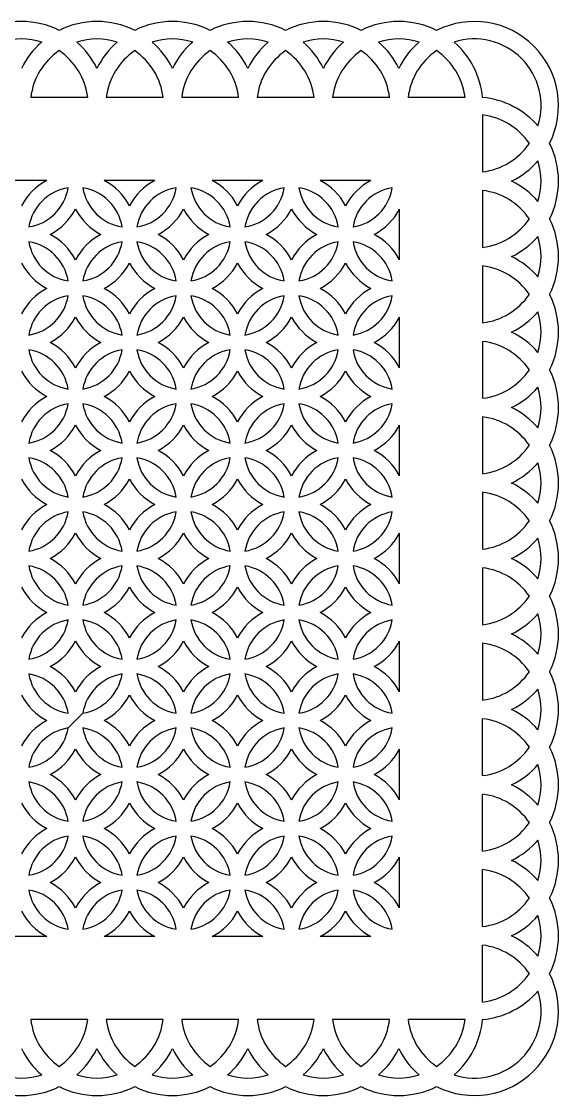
# Model space of a CAD drawing. Extents: x -350 to 190, y 155 to 395.
# Drawn here: x -12.7 to 48.7, y 269.9 to 392.8 of the extents above; entities that cross this region are included whole.
import ezdxf

# ---------------------------------------------------------------- set-up
doc = ezdxf.new("R2010")
doc.units = 0
doc.layers.get('0').update_dxf_attribs({"linetype": 'CONTINUOUS'})

msp = doc.modelspace()

# ---------------------------------------------------------------- linework, layer by layer
for p, q in [((-5.134347, 384.132136), (-11.651583, 384.132136)), ((3.502231, 384.132136), (-3.015006, 384.132136)), ((12.138808, 384.132136), (5.621572, 384.132136)), ((20.775386, 384.132136), (14.258149, 384.132136)), ((29.411963, 384.132136), (22.894726, 384.132136)), ((38.04854, 384.132136), (31.531304, 384.132136)), ((40.060994, 382.119682), (40.060994, 375.602446)), ((-9.813778, 374.631938), (-15.608729, 374.631938)), ((2.54967, 374.631938), (-3.245281, 374.631938)), ((14.913118, 374.631938), (9.118167, 374.631938)), ((27.276566, 374.631938), (21.481615, 374.631938)), ((40.060994, 373.483105), (40.060994, 366.965869)), ((30.560814, 365.552739), (30.560814, 371.34769)), ((40.060994, 364.846528), (40.060994, 358.329291)), ((30.560814, 353.189291), (30.560814, 358.984242)), ((40.060994, 356.20995), (40.060994, 349.692714)), ((30.560814, 340.825843), (30.560814, 346.620794)), ((40.060994, 347.573373), (40.060994, 341.056136)), ((40.060994, 338.936795), (40.060994, 332.419559)), ((30.560814, 328.462395), (30.560814, 334.257346)), ((40.060994, 330.300218), (40.060994, 323.782982)), ((30.560814, 316.098947), (30.560814, 321.893898)), ((40.060994, 321.663641), (40.060994, 315.146404)), ((-5.680669, 313.663559), (-7.37839, 311.965838)), ((40.060994, 306.509827), (40.060994, 313.027063)), ((30.560814, 303.735499), (30.560814, 309.53045)), ((40.060994, 297.873249), (40.060994, 304.390486)), ((30.560814, 291.372051), (30.560814, 297.167002)), ((40.060994, 289.236672), (40.060994, 295.753909)), ((-9.813778, 288.087802), (-15.608729, 288.087802)), ((2.54967, 288.087802), (-3.245281, 288.087802)), ((14.913118, 288.087802), (9.118167, 288.087802)), ((27.276566, 288.087802), (21.481615, 288.087802)), ((40.060994, 280.600095), (40.060994, 287.117331)), ((-5.134347, 278.587641), (-11.651583, 278.587641)), ((3.502231, 278.587641), (-3.015006, 278.587641)), ((12.138808, 278.587641), (5.621572, 278.587641)), ((20.775386, 278.587641), (14.258149, 278.587641)), ((29.411963, 278.587641), (22.894726, 278.587641)), ((38.04854, 278.587641), (31.531304, 278.587641))]:
    msp.add_line(p, q)
for centre, radius, start, end in [((-12.711254, 383.179353), 9.636577, 63.377233, 116.622767), ((-4.074676, 383.179353), 9.636577, 63.377233, 116.622767), ((4.561901, 383.179353), 9.636577, 63.377233, 116.622767), ((13.198479, 383.179353), 9.636577, 63.377233, 116.622767), ((21.835056, 383.179353), 9.636577, 63.377233, 116.622767), ((30.471633, 383.179353), 9.636577, 63.377233, 116.622767), ((39.108211, 383.179353), 9.636577, 333.377233, 116.622767), ((-12.711254, 383.179353), 7.636577, 72.327431, 107.672569), ((-4.074676, 383.179353), 9.636577, 130.96948, 153.666693), ((-12.711254, 383.179353), 9.636577, 26.333307, 49.03052), ((-4.074676, 383.179353), 7.636577, 72.327431, 107.672569), ((4.561901, 383.179353), 9.636577, 130.96948, 153.666693), ((4.561901, 383.179353), 7.636577, 72.327431, 107.672569), ((-4.074676, 383.179353), 9.636577, 26.333307, 49.03052), ((13.198479, 383.179353), 9.636577, 130.96948, 153.666693), ((4.561901, 383.179353), 9.636577, 26.333307, 49.03052), ((13.198479, 383.179353), 7.636577, 72.327431, 107.672569), ((21.835056, 383.179353), 9.636577, 130.96948, 153.666693), ((21.835056, 383.179353), 7.636577, 72.327431, 107.672569), ((13.198479, 383.179353), 9.636577, 26.333307, 49.03052), ((30.471633, 383.179353), 9.636577, 130.96948, 153.666693), ((30.471633, 383.179353), 7.636577, 72.327431, 107.672569), ((21.835056, 383.179353), 9.636577, 26.333307, 49.03052), ((39.108211, 383.179353), 9.636577, 130.96948, 153.666693), ((30.471633, 383.179353), 9.636577, 5.67419, 49.03052), ((39.108211, 383.179353), 7.636577, 342.327431, 107.672569), ((-4.074676, 383.179353), 7.636577, 124.435238, 172.832776), ((-12.711254, 383.179353), 7.636577, 7.167224, 55.564762), ((4.561901, 383.179353), 7.636577, 124.435238, 172.832776), ((-4.074676, 383.179353), 7.636577, 7.167224, 55.564762), ((13.198479, 383.179353), 7.636577, 124.435238, 172.832776), ((4.561901, 383.179353), 7.636577, 7.167224, 55.564762), ((21.835056, 383.179353), 7.636577, 124.435238, 172.832776), ((13.198479, 383.179353), 7.636577, 7.167224, 55.564762), ((30.471633, 383.179353), 7.636577, 124.435238, 172.832776), ((21.835056, 383.179353), 7.636577, 7.167224, 55.564762), ((39.108211, 383.179353), 7.636577, 124.435238, 172.832776), ((30.471633, 383.179353), 7.636577, 7.167224, 55.564762), ((39.108211, 374.542775), 9.636577, 40.96948, 84.32581), ((39.108211, 374.542775), 7.636577, 34.435238, 82.832776), ((39.108211, 383.179353), 7.636577, 277.167224, 325.564762), ((39.108211, 374.542775), 9.636577, 333.377233, 26.622767), ((39.108211, 383.179353), 9.636577, 296.333307, 319.03052), ((39.108211, 374.542775), 7.636577, 342.327431, 17.672569), ((-6.52953, 368.450214), 7, 117.980975, 152.019025), ((-12.711254, 374.631938), 5.4, 279.044199, 350.955801), ((-6.52953, 368.450214), 5.4, 99.044199, 170.955801), ((-0.347806, 374.631938), 5.4, 189.044199, 260.955801), ((-6.52953, 368.450214), 5.4, 9.044199, 80.955801), ((-6.52953, 368.450214), 7, 27.980975, 62.019025), ((5.833918, 368.450214), 7, 117.980975, 152.019025), ((5.833918, 368.450214), 5.4, 99.044199, 170.955801), ((-0.347806, 374.631938), 5.4, 279.044199, 350.955801), ((12.015642, 374.631938), 5.4, 189.044199, 260.955801), ((5.833918, 368.450214), 5.4, 9.044199, 80.955801), ((5.833918, 368.450214), 7, 27.980975, 62.019025), ((18.197366, 368.450214), 7, 117.980975, 152.019025), ((12.015642, 374.631938), 5.4, 279.044199, 350.955801), ((18.197366, 368.450214), 5.4, 99.044199, 170.955801), ((24.37909, 374.631938), 5.4, 189.044199, 260.955801), ((18.197366, 368.450214), 5.4, 9.044199, 80.955801), ((18.197366, 368.450214), 7, 27.980975, 62.019025), ((30.560814, 368.450214), 7, 117.980975, 152.019025), ((24.37909, 374.631938), 5.4, 279.044199, 350.955801), ((30.560814, 368.450214), 5.4, 99.044199, 170.955801), ((39.108211, 365.906198), 9.636577, 40.96948, 63.666693), ((39.108211, 365.906198), 7.636577, 34.435238, 82.832776), ((-12.711254, 374.631938), 7, 297.980975, 332.019025), ((-0.347806, 374.631938), 7, 207.980975, 242.019025), ((-0.347806, 374.631938), 7, 297.980975, 332.019025), ((12.015642, 374.631938), 7, 207.980975, 242.019025), ((12.015642, 374.631938), 7, 297.980975, 332.019025), ((24.37909, 374.631938), 7, 207.980975, 242.019025), ((24.37909, 374.631938), 7, 297.980975, 332.019025), ((39.108211, 374.542775), 7.636577, 277.167224, 325.564762), ((39.108211, 365.906198), 9.636577, 333.377233, 26.622767), ((-12.711254, 362.26849), 5.4, 9.044199, 80.955801), ((-6.52953, 368.450214), 5.4, 189.044199, 260.955801), ((-12.711254, 362.26849), 7, 27.980975, 62.019025), ((-0.347806, 362.26849), 7, 117.980975, 152.019025), ((-0.347806, 362.26849), 5.4, 99.044199, 170.955801), ((-6.52953, 368.450214), 5.4, 279.044199, 350.955801), ((5.833918, 368.450214), 5.4, 189.044199, 260.955801), ((-0.347806, 362.26849), 5.4, 9.044199, 80.955801), ((-0.347806, 362.26849), 7, 27.980975, 62.019025), ((12.015642, 362.26849), 7, 117.980975, 152.019025), ((12.015642, 362.26849), 5.4, 99.044199, 170.955801), ((5.833918, 368.450214), 5.4, 279.044199, 350.955801), ((12.015642, 362.26849), 5.4, 9.044199, 80.955801), ((18.197366, 368.450214), 5.4, 189.044199, 260.955801), ((12.015642, 362.26849), 7, 27.980975, 62.019025), ((24.37909, 362.26849), 7, 117.980975, 152.019025), ((24.37909, 362.26849), 5.4, 99.044199, 170.955801), ((18.197366, 368.450214), 5.4, 279.044199, 350.955801), ((24.37909, 362.26849), 5.4, 9.044199, 80.955801), ((30.560814, 368.450214), 5.4, 189.044199, 260.955801), ((24.37909, 362.26849), 7, 27.980975, 62.019025), ((39.108211, 374.542775), 9.636577, 296.333307, 319.03052), ((39.108211, 365.906198), 7.636577, 342.327431, 17.672569), ((-6.52953, 368.450214), 7, 207.980975, 242.019025), ((-6.52953, 368.450214), 7, 297.980975, 332.019025), ((5.833918, 368.450214), 7, 207.980975, 242.019025), ((5.833918, 368.450214), 7, 297.980975, 332.019025), ((18.197366, 368.450214), 7, 207.980975, 242.019025), ((18.197366, 368.450214), 7, 297.980975, 332.019025), ((30.560814, 368.450214), 7, 207.980975, 242.019025), ((39.108211, 357.269621), 9.636577, 40.96948, 63.666693), ((39.108211, 357.269621), 7.636577, 34.435238, 82.832776), ((-6.52953, 356.086766), 7, 117.980975, 152.019025), ((-6.52953, 356.086766), 5.4, 99.044199, 170.955801), ((-12.711254, 362.26849), 5.4, 279.044199, 350.955801), ((-0.347806, 362.26849), 5.4, 189.044199, 260.955801), ((-6.52953, 356.086766), 5.4, 9.044199, 80.955801), ((-6.52953, 356.086766), 7, 27.980975, 62.019025), ((5.833918, 356.086766), 7, 117.980975, 152.019025), ((5.833918, 356.086766), 5.4, 99.044199, 170.955801), ((-0.347806, 362.26849), 5.4, 279.044199, 350.955801), ((5.833918, 356.086766), 5.4, 9.044199, 80.955801), ((12.015642, 362.26849), 5.4, 189.044199, 260.955801), ((5.833918, 356.086766), 7, 27.980975, 62.019025), ((18.197366, 356.086766), 7, 117.980975, 152.019025), ((12.015642, 362.26849), 5.4, 279.044199, 350.955801), ((18.197366, 356.086766), 5.4, 99.044199, 170.955801), ((18.197366, 356.086766), 5.4, 9.044199, 80.955801), ((24.37909, 362.26849), 5.4, 189.044199, 260.955801), ((18.197366, 356.086766), 7, 27.980975, 62.019025), ((30.560814, 356.086766), 7, 117.980975, 152.019025), ((30.560814, 356.086766), 5.4, 99.044199, 170.955801), ((24.37909, 362.26849), 5.4, 279.044199, 350.955801), ((39.108211, 365.906198), 7.636577, 277.167224, 325.564762), ((39.108211, 357.269621), 9.636577, 333.377233, 26.622767), ((-12.711254, 362.26849), 7, 297.980975, 332.019025), ((-0.347806, 362.26849), 7, 207.980975, 242.019025), ((-0.347806, 362.26849), 7, 297.980975, 332.019025), ((12.015642, 362.26849), 7, 207.980975, 242.019025), ((12.015642, 362.26849), 7, 297.980975, 332.019025), ((24.37909, 362.26849), 7, 207.980975, 242.019025), ((24.37909, 362.26849), 7, 297.980975, 332.019025), ((39.108211, 365.906198), 9.636577, 296.333307, 319.03052), ((39.108211, 357.269621), 7.636577, 342.327431, 17.672569), ((39.108211, 348.633043), 9.636577, 40.96948, 63.666693), ((-6.52953, 356.086766), 5.4, 189.044199, 260.955801), ((-12.711254, 349.905042), 5.4, 9.044199, 80.955801), ((-12.711254, 349.905042), 7, 27.980975, 62.019025), ((-0.347806, 349.905042), 7, 117.980975, 152.019025), ((-0.347806, 349.905042), 5.4, 99.044199, 170.955801), ((-6.52953, 356.086766), 5.4, 279.044199, 350.955801), ((5.833918, 356.086766), 5.4, 189.044199, 260.955801), ((-0.347806, 349.905042), 5.4, 9.044199, 80.955801), ((-0.347806, 349.905042), 7, 27.980975, 62.019025), ((12.015642, 349.905042), 7, 117.980975, 152.019025), ((5.833918, 356.086766), 5.4, 279.044199, 350.955801), ((12.015642, 349.905042), 5.4, 99.044199, 170.955801), ((12.015642, 349.905042), 5.4, 9.044199, 80.955801), ((18.197366, 356.086766), 5.4, 189.044199, 260.955801), ((12.015642, 349.905042), 7, 27.980975, 62.019025), ((24.37909, 349.905042), 7, 117.980975, 152.019025), ((18.197366, 356.086766), 5.4, 279.044199, 350.955801), ((24.37909, 349.905042), 5.4, 99.044199, 170.955801), ((24.37909, 349.905042), 5.4, 9.044199, 80.955801), ((30.560814, 356.086766), 5.4, 189.044199, 260.955801), ((24.37909, 349.905042), 7, 27.980975, 62.019025), ((39.108211, 348.633043), 7.636577, 34.435238, 82.832776), ((-6.52953, 356.086766), 7, 207.980975, 242.019025), ((-6.52953, 356.086766), 7, 297.980975, 332.019025), ((5.833918, 356.086766), 7, 207.980975, 242.019025), ((5.833918, 356.086766), 7, 297.980975, 332.019025), ((18.197366, 356.086766), 7, 207.980975, 242.019025), ((18.197366, 356.086766), 7, 297.980975, 332.019025), ((30.560814, 356.086766), 7, 207.980975, 242.019025), ((39.108211, 357.269621), 7.636577, 277.167224, 325.564762), ((39.108211, 348.633043), 9.636577, 333.377233, 26.622767), ((39.108211, 357.269621), 9.636577, 296.333307, 319.03052), ((39.108211, 348.633043), 7.636577, 342.327431, 17.672569), ((-6.52953, 343.723318), 7, 117.980975, 152.019025), ((-6.52953, 343.723318), 7, 27.980975, 62.019025), ((5.833918, 343.723318), 7, 117.980975, 152.019025), ((5.833918, 343.723318), 7, 27.980975, 62.019025), ((18.197366, 343.723318), 7, 117.980975, 152.019025), ((18.197366, 343.723318), 7, 27.980975, 62.019025), ((30.560814, 343.723318), 7, 117.980975, 152.019025), ((-12.711254, 349.905042), 5.4, 279.044199, 350.955801), ((-6.52953, 343.723318), 5.4, 99.044199, 170.955801), ((-6.52953, 343.723318), 5.4, 9.044199, 80.955801), ((-0.347806, 349.905042), 5.4, 189.044199, 260.955801), ((5.833918, 343.723318), 5.4, 99.044199, 170.955801), ((-0.347806, 349.905042), 5.4, 279.044199, 350.955801), ((5.833918, 343.723318), 5.4, 9.044199, 80.955801), ((12.015642, 349.905042), 5.4, 189.044199, 260.955801), ((18.197366, 343.723318), 5.4, 99.044199, 170.955801), ((12.015642, 349.905042), 5.4, 279.044199, 350.955801), ((18.197366, 343.723318), 5.4, 9.044199, 80.955801), ((24.37909, 349.905042), 5.4, 189.044199, 260.955801), ((30.560814, 343.723318), 5.4, 99.044199, 170.955801), ((24.37909, 349.905042), 5.4, 279.044199, 350.955801), ((39.108211, 339.996466), 9.636577, 40.96948, 63.666693), ((-12.711254, 349.905042), 7, 297.980975, 332.019025), ((-0.347806, 349.905042), 7, 207.980975, 242.019025), ((-0.347806, 349.905042), 7, 297.980975, 332.019025), ((12.015642, 349.905042), 7, 207.980975, 242.019025), ((12.015642, 349.905042), 7, 297.980975, 332.019025), ((24.37909, 349.905042), 7, 207.980975, 242.019025), ((24.37909, 349.905042), 7, 297.980975, 332.019025), ((39.108211, 339.996466), 7.636577, 34.435238, 82.832776), ((39.108211, 348.633043), 7.636577, 277.167224, 325.564762), ((39.108211, 339.996466), 9.636577, 333.377233, 26.622767), ((-12.711254, 337.541594), 7, 27.980975, 62.019025), ((-0.347806, 337.541594), 7, 117.980975, 152.019025), ((-0.347806, 337.541594), 7, 27.980975, 62.019025), ((12.015642, 337.541594), 7, 117.980975, 152.019025), ((12.015642, 337.541594), 7, 27.980975, 62.019025), ((24.37909, 337.541594), 7, 117.980975, 152.019025), ((24.37909, 337.541594), 7, 27.980975, 62.019025), ((-6.52953, 343.723318), 5.4, 189.044199, 260.955801), ((-12.711254, 337.541594), 5.4, 9.044199, 80.955801), ((-0.347806, 337.541594), 5.4, 99.044199, 170.955801), ((-6.52953, 343.723318), 5.4, 279.044199, 350.955801), ((5.833918, 343.723318), 5.4, 189.044199, 260.955801), ((-0.347806, 337.541594), 5.4, 9.044199, 80.955801), ((12.015642, 337.541594), 5.4, 99.044199, 170.955801), ((5.833918, 343.723318), 5.4, 279.044199, 350.955801), ((12.015642, 337.541594), 5.4, 9.044199, 80.955801), ((18.197366, 343.723318), 5.4, 189.044199, 260.955801), ((18.197366, 343.723318), 5.4, 279.044199, 350.955801), ((24.37909, 337.541594), 5.4, 99.044199, 170.955801), ((24.37909, 337.541594), 5.4, 9.044199, 80.955801), ((30.560814, 343.723318), 5.4, 189.044199, 260.955801), ((39.108211, 348.633043), 9.636577, 296.333307, 319.03052), ((39.108211, 339.996466), 7.636577, 342.327431, 17.672569), ((-6.52953, 343.723318), 7, 207.980975, 242.019025), ((-6.52953, 343.723318), 7, 297.980975, 332.019025), ((5.833918, 343.723318), 7, 207.980975, 242.019025), ((5.833918, 343.723318), 7, 297.980975, 332.019025), ((18.197366, 343.723318), 7, 207.980975, 242.019025), ((18.197366, 343.723318), 7, 297.980975, 332.019025), ((30.560814, 343.723318), 7, 207.980975, 242.019025), ((39.108211, 331.359889), 9.636577, 40.96948, 63.666693), ((39.108211, 331.359889), 7.636577, 34.435238, 82.832776), ((-6.52953, 331.35987), 7, 117.980975, 152.019025), ((-6.52953, 331.35987), 7, 27.980975, 62.019025), ((5.833918, 331.35987), 7, 117.980975, 152.019025), ((5.833918, 331.35987), 7, 27.980975, 62.019025), ((18.197366, 331.35987), 7, 117.980975, 152.019025), ((18.197366, 331.35987), 7, 27.980975, 62.019025), ((30.560814, 331.35987), 7, 117.980975, 152.019025), ((-6.52953, 331.35987), 5.4, 99.044199, 170.955801), ((-12.711254, 337.541594), 5.4, 279.044199, 350.955801), ((-0.347806, 337.541594), 5.4, 189.044199, 260.955801), ((-6.52953, 331.35987), 5.4, 9.044199, 80.955801), ((5.833918, 331.35987), 5.4, 99.044199, 170.955801), ((-0.347806, 337.541594), 5.4, 279.044199, 350.955801), ((12.015642, 337.541594), 5.4, 189.044199, 260.955801), ((5.833918, 331.35987), 5.4, 9.044199, 80.955801), ((12.015642, 337.541594), 5.4, 279.044199, 350.955801), ((18.197366, 331.35987), 5.4, 99.044199, 170.955801), ((18.197366, 331.35987), 5.4, 9.044199, 80.955801), ((24.37909, 337.541594), 5.4, 189.044199, 260.955801), ((24.37909, 337.541594), 5.4, 279.044199, 350.955801), ((30.560814, 331.35987), 5.4, 99.044199, 170.955801), ((39.108211, 339.996466), 7.636577, 277.167224, 325.564762), ((39.108211, 331.359889), 9.636577, 333.377233, 26.622767), ((-12.711254, 337.541594), 7, 297.980975, 332.019025), ((-0.347806, 337.541594), 7, 207.980975, 242.019025), ((-0.347806, 337.541594), 7, 297.980975, 332.019025), ((12.015642, 337.541594), 7, 207.980975, 242.019025), ((12.015642, 337.541594), 7, 297.980975, 332.019025), ((24.37909, 337.541594), 7, 207.980975, 242.019025), ((24.37909, 337.541594), 7, 297.980975, 332.019025), ((39.108211, 339.996466), 9.636577, 296.333307, 319.03052), ((39.108211, 331.359889), 7.636577, 342.327431, 17.672569), ((-12.711254, 325.178146), 7, 27.980975, 62.019025), ((-0.347806, 325.178146), 7, 117.980975, 152.019025), ((-0.347806, 325.178146), 7, 27.980975, 62.019025), ((12.015642, 325.178146), 7, 117.980975, 152.019025), ((12.015642, 325.178146), 7, 27.980975, 62.019025), ((24.37909, 325.178146), 7, 117.980975, 152.019025), ((24.37909, 325.178146), 7, 27.980975, 62.019025), ((39.108211, 322.723311), 9.636577, 40.96948, 63.666693), ((-6.52953, 331.35987), 5.4, 189.044199, 260.955801), ((-12.711254, 325.178146), 5.4, 9.044199, 80.955801), ((-6.52953, 331.35987), 5.4, 279.044199, 350.955801), ((-0.347806, 325.178146), 5.4, 99.044199, 170.955801), ((5.833918, 331.35987), 5.4, 189.044199, 260.955801), ((-0.347806, 325.178146), 5.4, 9.044199, 80.955801), ((5.833918, 331.35987), 5.4, 279.044199, 350.955801), ((12.015642, 325.178146), 5.4, 99.044199, 170.955801), ((12.015642, 325.178146), 5.4, 9.044199, 80.955801), ((18.197366, 331.35987), 5.4, 189.044199, 260.955801), ((18.197366, 331.35987), 5.4, 279.044199, 350.955801), ((24.37909, 325.178146), 5.4, 99.044199, 170.955801), ((30.560814, 331.35987), 5.4, 189.044199, 260.955801), ((24.37909, 325.178146), 5.4, 9.044199, 80.955801), ((39.108211, 322.723311), 7.636577, 34.435238, 82.832776), ((-6.52953, 331.35987), 7, 207.980975, 242.019025), ((-6.52953, 331.35987), 7, 297.980975, 332.019025), ((5.833918, 331.35987), 7, 207.980975, 242.019025), ((5.833918, 331.35987), 7, 297.980975, 332.019025), ((18.197366, 331.35987), 7, 207.980975, 242.019025), ((18.197366, 331.35987), 7, 297.980975, 332.019025), ((30.560814, 331.35987), 7, 207.980975, 242.019025), ((39.108211, 331.359889), 7.636577, 277.167224, 325.564762), ((39.108211, 322.723311), 9.636577, 333.377233, 26.622767), ((-6.52953, 318.996422), 7, 117.980975, 152.019025), ((-6.52953, 318.996422), 7, 27.980975, 62.019025), ((5.833918, 318.996422), 7, 117.980975, 152.019025), ((5.833918, 318.996422), 7, 27.980975, 62.019025), ((18.197366, 318.996422), 7, 117.980975, 152.019025), ((18.197366, 318.996422), 7, 27.980975, 62.019025), ((30.560814, 318.996422), 7, 117.980975, 152.019025), ((39.108211, 331.359889), 9.636577, 296.333307, 319.03052), ((39.108211, 322.723311), 7.636577, 342.327431, 17.672569), ((-6.52953, 318.996422), 5.4, 99.044199, 170.955801), ((-12.711254, 325.178146), 5.4, 279.044199, 350.955801), ((-6.52953, 318.996422), 5.4, 9.044199, 80.955801), ((-0.347806, 325.178146), 5.4, 189.044199, 260.955801), ((5.833918, 318.996422), 5.4, 99.044199, 170.955801), ((-0.347806, 325.178146), 5.4, 279.044199, 350.955801), ((12.015642, 325.178146), 5.4, 189.044199, 260.955801), ((5.833918, 318.996422), 5.4, 9.044199, 80.955801), ((12.015642, 325.178146), 5.4, 279.044199, 350.955801), ((18.197366, 318.996422), 5.4, 99.044199, 170.955801), ((18.197366, 318.996422), 5.4, 9.044199, 80.955801), ((24.37909, 325.178146), 5.4, 189.044199, 260.955801), ((24.37909, 325.178146), 5.4, 279.044199, 350.955801), ((30.560814, 318.996422), 5.4, 99.044199, 170.955801), ((39.108211, 314.086734), 9.636577, 40.96948, 63.666693), ((-12.711254, 325.178146), 7, 297.980975, 332.019025), ((-0.347806, 325.178146), 7, 207.980975, 242.019025), ((-0.347806, 325.178146), 7, 297.980975, 332.019025), ((12.015642, 325.178146), 7, 207.980975, 242.019025), ((12.015642, 325.178146), 7, 297.980975, 332.019025), ((24.37909, 325.178146), 7, 207.980975, 242.019025), ((24.37909, 325.178146), 7, 297.980975, 332.019025), ((39.108211, 314.086734), 7.636577, 34.435238, 82.832776), ((-12.711254, 312.814698), 7, 27.980975, 62.019025), ((-0.347806, 312.814698), 7, 117.980975, 152.019025), ((-0.347806, 312.814698), 7, 27.980975, 62.019025), ((12.015642, 312.814698), 7, 117.980975, 152.019025), ((12.015642, 312.814698), 7, 27.980975, 62.019025), ((24.37909, 312.814698), 7, 117.980975, 152.019025), ((24.37909, 312.814698), 7, 27.980975, 62.019025), ((39.108211, 322.723311), 7.636577, 277.167224, 325.564762), ((39.108211, 314.086734), 9.636577, 333.377233, 26.622767), ((-6.52953, 318.996422), 5.4, 189.044199, 260.955801), ((-12.711254, 312.814698), 5.4, 9.044199, 80.955801), ((-6.52953, 318.996422), 5.4, 279.044199, 350.955801), ((-0.347806, 312.814698), 5.4, 99.044199, 170.955801), ((5.833918, 318.996422), 5.4, 189.044199, 260.955801), ((-0.347806, 312.814698), 5.4, 9.044199, 80.955801), ((12.015642, 312.814698), 5.4, 99.044199, 170.955801), ((5.833918, 318.996422), 5.4, 279.044199, 350.955801), ((12.015642, 312.814698), 5.4, 9.044199, 80.955801), ((18.197366, 318.996422), 5.4, 189.044199, 260.955801), ((18.197366, 318.996422), 5.4, 279.044199, 350.955801), ((24.37909, 312.814698), 5.4, 99.044199, 170.955801), ((24.37909, 312.814698), 5.4, 9.044199, 80.955801), ((30.560814, 318.996422), 5.4, 189.044199, 260.955801), ((39.108211, 322.723311), 9.636577, 296.333307, 319.03052), ((39.108211, 314.086734), 7.636577, 342.327431, 17.672569), ((-6.52953, 318.996422), 7, 207.980975, 242.019025), ((-6.52953, 318.996422), 7, 297.980975, 332.019025), ((5.833918, 318.996422), 7, 207.980975, 242.019025), ((5.833918, 318.996422), 7, 297.980975, 332.019025), ((18.197366, 318.996422), 7, 207.980975, 242.019025), ((18.197366, 318.996422), 7, 297.980975, 332.019025), ((30.560814, 318.996422), 7, 207.980975, 242.019025), ((39.108211, 305.450156), 9.636577, 40.96948, 63.666693), ((-6.52953, 306.632974), 7, 117.980975, 152.019025), ((-6.52953, 306.632974), 7, 27.980975, 62.019025), ((5.833918, 306.632974), 7, 117.980975, 152.019025), ((5.833918, 306.632974), 7, 27.980975, 62.019025), ((18.197366, 306.632974), 7, 117.980975, 152.019025), ((18.197366, 306.632974), 7, 27.980975, 62.019025), ((30.560814, 306.632974), 7, 117.980975, 152.019025), ((39.108211, 305.450156), 7.636577, 34.435238, 82.832776), ((-12.711254, 312.814698), 5.4, 279.044199, 350.955801), ((-6.52953, 306.632974), 5.4, 99.044199, 170.955801), ((-6.52953, 306.632974), 5.4, 9.044199, 80.955801), ((-0.347806, 312.814698), 5.4, 189.044199, 260.955801), ((5.833918, 306.632974), 5.4, 99.044199, 170.955801), ((-0.347806, 312.814698), 5.4, 279.044199, 350.955801), ((12.015642, 312.814698), 5.4, 189.044199, 260.955801), ((5.833918, 306.632974), 5.4, 9.044199, 80.955801), ((12.015642, 312.814698), 5.4, 279.044199, 350.955801), ((18.197366, 306.632974), 5.4, 99.044199, 170.955801), ((24.37909, 312.814698), 5.4, 189.044199, 260.955801), ((18.197366, 306.632974), 5.4, 9.044199, 80.955801), ((24.37909, 312.814698), 5.4, 279.044199, 350.955801), ((30.560814, 306.632974), 5.4, 99.044199, 170.955801), ((39.108211, 314.086734), 7.636577, 277.167224, 325.564762), ((39.108211, 305.450156), 9.636577, 333.377233, 26.622767), ((-12.711254, 312.814698), 7, 297.980975, 332.019025), ((-0.347806, 312.814698), 7, 207.980975, 242.019025), ((-0.347806, 312.814698), 7, 297.980975, 332.019025), ((12.015642, 312.814698), 7, 207.980975, 242.019025), ((12.015642, 312.814698), 7, 297.980975, 332.019025), ((24.37909, 312.814698), 7, 207.980975, 242.019025), ((24.37909, 312.814698), 7, 297.980975, 332.019025), ((39.108211, 314.086734), 9.636577, 296.333307, 319.03052), ((39.108211, 305.450156), 7.636577, 342.327431, 17.672569), ((-12.711254, 300.45125), 7, 27.980975, 62.019025), ((-0.347806, 300.45125), 7, 117.980975, 152.019025), ((-0.347806, 300.45125), 7, 27.980975, 62.019025), ((12.015642, 300.45125), 7, 117.980975, 152.019025), ((12.015642, 300.45125), 7, 27.980975, 62.019025), ((24.37909, 300.45125), 7, 117.980975, 152.019025), ((24.37909, 300.45125), 7, 27.980975, 62.019025), ((-6.52953, 306.632974), 5.4, 189.044199, 260.955801), ((-12.711254, 300.45125), 5.4, 9.044199, 80.955801), ((-6.52953, 306.632974), 5.4, 279.044199, 350.955801), ((-0.347806, 300.45125), 5.4, 99.044199, 170.955801), ((5.833918, 306.632974), 5.4, 189.044199, 260.955801), ((-0.347806, 300.45125), 5.4, 9.044199, 80.955801), ((5.833918, 306.632974), 5.4, 279.044199, 350.955801), ((12.015642, 300.45125), 5.4, 99.044199, 170.955801), ((18.197366, 306.632974), 5.4, 189.044199, 260.955801), ((12.015642, 300.45125), 5.4, 9.044199, 80.955801), ((18.197366, 306.632974), 5.4, 279.044199, 350.955801), ((24.37909, 300.45125), 5.4, 99.044199, 170.955801), ((30.560814, 306.632974), 5.4, 189.044199, 260.955801), ((24.37909, 300.45125), 5.4, 9.044199, 80.955801), ((39.108211, 296.813579), 9.636577, 40.96948, 63.666693), ((39.108211, 296.813579), 7.636577, 34.435238, 82.832776), ((-6.52953, 306.632974), 7, 207.980975, 242.019025), ((-6.52953, 306.632974), 7, 297.980975, 332.019025), ((5.833918, 306.632974), 7, 207.980975, 242.019025), ((5.833918, 306.632974), 7, 297.980975, 332.019025), ((18.197366, 306.632974), 7, 207.980975, 242.019025), ((18.197366, 306.632974), 7, 297.980975, 332.019025), ((30.560814, 306.632974), 7, 207.980975, 242.019025), ((-6.52953, 294.269526), 7, 117.980975, 152.019025), ((-6.52953, 294.269526), 7, 27.980975, 62.019025), ((5.833918, 294.269526), 7, 117.980975, 152.019025), ((5.833918, 294.269526), 7, 27.980975, 62.019025), ((18.197366, 294.269526), 7, 117.980975, 152.019025), ((18.197366, 294.269526), 7, 27.980975, 62.019025), ((30.560814, 294.269526), 7, 117.980975, 152.019025), ((39.108211, 305.450156), 7.636577, 277.167224, 325.564762), ((39.108211, 296.813579), 9.636577, 333.377233, 26.622767), ((-12.711254, 300.45125), 5.4, 279.044199, 350.955801), ((-6.52953, 294.269526), 5.4, 99.044199, 170.955801), ((-6.52953, 294.269526), 5.4, 9.044199, 80.955801), ((-0.347806, 300.45125), 5.4, 189.044199, 260.955801), ((5.833918, 294.269526), 5.4, 99.044199, 170.955801), ((-0.347806, 300.45125), 5.4, 279.044199, 350.955801), ((12.015642, 300.45125), 5.4, 189.044199, 260.955801), ((5.833918, 294.269526), 5.4, 9.044199, 80.955801), ((18.197366, 294.269526), 5.4, 99.044199, 170.955801), ((12.015642, 300.45125), 5.4, 279.044199, 350.955801), ((24.37909, 300.45125), 5.4, 189.044199, 260.955801), ((18.197366, 294.269526), 5.4, 9.044199, 80.955801), ((24.37909, 300.45125), 5.4, 279.044199, 350.955801), ((30.560814, 294.269526), 5.4, 99.044199, 170.955801), ((39.108211, 305.450156), 9.636577, 296.333307, 319.03052), ((39.108211, 296.813579), 7.636577, 342.327431, 17.672569), ((-12.711254, 300.45125), 7, 297.980975, 332.019025), ((-0.347806, 300.45125), 7, 207.980975, 242.019025), ((-0.347806, 300.45125), 7, 297.980975, 332.019025), ((12.015642, 300.45125), 7, 207.980975, 242.019025), ((12.015642, 300.45125), 7, 297.980975, 332.019025), ((24.37909, 300.45125), 7, 207.980975, 242.019025), ((24.37909, 300.45125), 7, 297.980975, 332.019025), ((39.108211, 288.177002), 9.636577, 40.96948, 63.666693), ((39.108211, 288.177002), 7.636577, 34.435238, 82.832776), ((-12.711254, 288.087802), 7, 27.980975, 62.019025), ((-0.347806, 288.087802), 7, 117.980975, 152.019025), ((-0.347806, 288.087802), 7, 27.980975, 62.019025), ((12.015642, 288.087802), 7, 117.980975, 152.019025), ((12.015642, 288.087802), 7, 27.980975, 62.019025), ((24.37909, 288.087802), 7, 117.980975, 152.019025), ((24.37909, 288.087802), 7, 27.980975, 62.019025), ((-12.711254, 288.087802), 5.4, 9.044199, 80.955801), ((-6.52953, 294.269526), 5.4, 189.044199, 260.955801), ((-6.52953, 294.269526), 5.4, 279.044199, 350.955801), ((-0.347806, 288.087802), 5.4, 99.044199, 170.955801), ((5.833918, 294.269526), 5.4, 189.044199, 260.955801), ((-0.347806, 288.087802), 5.4, 9.044199, 80.955801), ((12.015642, 288.087802), 5.4, 99.044199, 170.955801), ((5.833918, 294.269526), 5.4, 279.044199, 350.955801), ((18.197366, 294.269526), 5.4, 189.044199, 260.955801), ((12.015642, 288.087802), 5.4, 9.044199, 80.955801), ((24.37909, 288.087802), 5.4, 99.044199, 170.955801), ((18.197366, 294.269526), 5.4, 279.044199, 350.955801), ((30.560814, 294.269526), 5.4, 189.044199, 260.955801), ((24.37909, 288.087802), 5.4, 9.044199, 80.955801), ((39.108211, 296.813579), 7.636577, 277.167224, 325.564762), ((39.108211, 288.177002), 9.636577, 333.377233, 26.622767), ((-6.52953, 294.269526), 7, 207.980975, 242.019025), ((-6.52953, 294.269526), 7, 297.980975, 332.019025), ((5.833918, 294.269526), 7, 207.980975, 242.019025), ((5.833918, 294.269526), 7, 297.980975, 332.019025), ((18.197366, 294.269526), 7, 207.980975, 242.019025), ((18.197366, 294.269526), 7, 297.980975, 332.019025), ((30.560814, 294.269526), 7, 207.980975, 242.019025), ((39.108211, 296.813579), 9.636577, 296.333307, 319.03052), ((39.108211, 288.177002), 7.636577, 342.327431, 17.672569), ((39.108211, 279.540424), 9.636577, 40.96948, 63.666693), ((39.108211, 279.540424), 7.636577, 34.435238, 82.832776), ((39.108211, 279.540424), 9.636577, 243.377233, 26.622767), ((39.108211, 288.177002), 7.636577, 277.167224, 325.564762), ((39.108211, 279.540424), 7.636577, 252.327431, 17.672569), ((39.108211, 288.177002), 9.636577, 275.67419, 319.03052), ((-4.074676, 279.540424), 7.636577, 187.167224, 235.564762), ((-12.711254, 279.540424), 7.636577, 304.435238, 352.832776), ((4.561901, 279.540424), 7.636577, 187.167224, 235.564762), ((-4.074676, 279.540424), 7.636577, 304.435238, 352.832776), ((13.198479, 279.540424), 7.636577, 187.167224, 235.564762), ((4.561901, 279.540424), 7.636577, 304.435238, 352.832776), ((21.835056, 279.540424), 7.636577, 187.167224, 235.564762), ((13.198479, 279.540424), 7.636577, 304.435238, 352.832776), ((30.471633, 279.540424), 7.636577, 187.167224, 235.564762), ((21.835056, 279.540424), 7.636577, 304.435238, 352.832776), ((39.108211, 279.540424), 7.636577, 187.167224, 235.564762), ((30.471633, 279.540424), 7.636577, 304.435238, 352.832776), ((30.471633, 279.540424), 9.636577, 310.96948, 354.32581), ((-4.074676, 279.540424), 9.636577, 206.333307, 229.03052), ((-12.711254, 279.540424), 9.636577, 310.96948, 333.666693), ((4.561901, 279.540424), 9.636577, 206.333307, 229.03052), ((-4.074676, 279.540424), 9.636577, 310.96948, 333.666693), ((13.198479, 279.540424), 9.636577, 206.333307, 229.03052), ((4.561901, 279.540424), 9.636577, 310.96948, 333.666693), ((21.835056, 279.540424), 9.636577, 206.333307, 229.03052), ((13.198479, 279.540424), 9.636577, 310.96948, 333.666693), ((30.471633, 279.540424), 9.636577, 206.333307, 229.03052), ((21.835056, 279.540424), 9.636577, 310.96948, 333.666693), ((39.108211, 279.540424), 9.636577, 206.333307, 229.03052), ((-12.711254, 279.540424), 7.636577, 252.327431, 287.672569), ((-4.074676, 279.540424), 7.636577, 252.327431, 287.672569), ((4.561901, 279.540424), 7.636577, 252.327431, 287.672569), ((13.198479, 279.540424), 7.636577, 252.327431, 287.672569), ((21.835056, 279.540424), 7.636577, 252.327431, 287.672569), ((30.471633, 279.540424), 7.636577, 252.327431, 287.672569), ((-12.711254, 279.540424), 9.636577, 243.377233, 296.622767), ((-4.074676, 279.540424), 9.636577, 243.377233, 296.622767), ((4.561901, 279.540424), 9.636577, 243.377233, 296.622767), ((13.198479, 279.540424), 9.636577, 243.377233, 296.622767), ((21.835056, 279.540424), 9.636577, 243.377233, 296.622767), ((30.471633, 279.540424), 9.636577, 243.377233, 296.622767)]:
    msp.add_arc(centre, radius, start, end)

doc.saveas('drawing.dxf')
